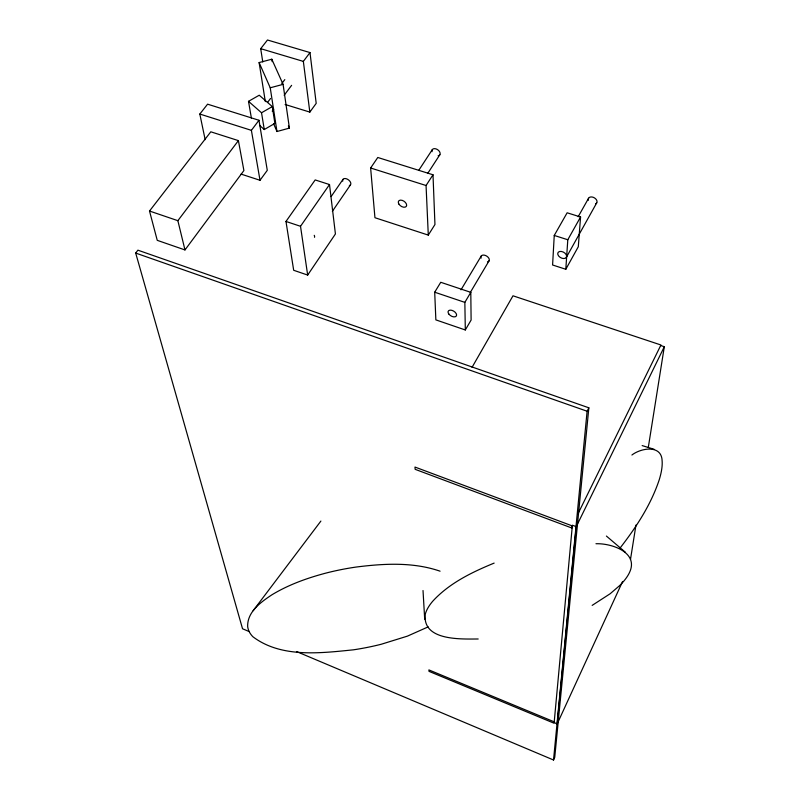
<?xml version="1.0" encoding="UTF-8"?>
<svg xmlns="http://www.w3.org/2000/svg" width="800" height="800" viewBox="0 0 800 800"><rect width="100%" height="100%" fill="white"/><g stroke="black" fill="none" stroke-linecap="round" stroke-linejoin="round"><path stroke-width="1.2" d="M554.25 235.45L552.59 264.99L565.81 269.27L578.3 246.73L580.57 216.99L567.14 212.79L554.25 235.45L567.8 239.75L565.81 269.27M296.48 651.53L553.53 760L587.11 411.23L588.85 407.81L137.9 250.17L135.69 253.07L242.54 628.77L249.43 631.67M576.24 526.66L572.38 525.21L554.15 722.62L557.2 723.89L576.24 526.66L664.31 346.72L660.68 345.51M588.85 407.81L554.74 757.33L553.53 760M630.49 559.45L635.97 525.02M648.28 447.55L664.31 346.72M557.2 723.89L622.57 581.52M577.86 514.05L660.94 344.99L512.99 295.8L472.05 367.34M566.36 257.33A4.8 3.1 28.9 0 0 561.44 251.47A4.8 3.1 28.9 0 0 558.73 256.1A4.8 3.1 28.9 0 0 566.36 257.33L596.73 202.83M578.18 216.73L588.58 198.24M567.8 239.75L580.57 216.99M465.31 329.97L471.11 320.05L470.8 292.34L440.75 282.29L434.7 292.21L435.86 319.88L465.31 329.97L464.85 302.37L470.8 292.34M470.26 292.53L489.11 260.75M461.01 289.82L481.25 255.99M428.29 235.1L434.95 224.52L433 174.78L377.78 157.48L370.63 168L374.94 217.72L428.29 235.1L426.06 185.51L433 174.78M427.81 173.27L439.86 154.72M418.77 170.31L432.24 149.74M307.67 275.07L335.42 233.97L329.51 184.55L315.18 179.94L285.98 221.45L293.68 270.28L307.67 275.07L300.52 226.29L329.51 184.55M332.37 211.31L350.48 184.85M331.09 196.62L343.01 179.35M241.05 174.1L260.01 180.28L267.28 170.33L258.98 120.27L207.59 104.18L199.82 114.05L205.16 139.67M285.11 104.48L309.83 112.1L316.2 103.37L309.99 52.57L267.48 40L260.7 48.68L262.78 61.96M184.98 249.94L243.9 170.55L238.4 140.62L210.8 131.81L149.51 211.03L157.25 240.34L184.98 249.94L177.86 220.68L238.4 140.62M272.22 111.18L273.71 109.2M284.15 95.28L291.61 85.34M260.01 180.28L251.39 130.34L258.98 120.27M309.83 112.1L303.35 61.39L309.99 52.57M267.54 102.44L270.54 98.47M281.79 83.59L284.8 79.62M253.15 610.7L320.89 521.07M619.96 548.18C636.08 527.43 650.83 505 659.19 479.91A79.16 25.88 -54.1 0 0 662.12 460.92C661.73 444.38 641.03 447.95 631.92 455.01M259.67 125.46L264.27 129.54L274.88 123.38L272.29 106.58L259.23 95.22L248.51 101.33L251.39 118.12M592.17 605.38L610.15 593.75L619.79 585.47A76.18 30.12 -20.9 0 0 629.46 572.6C639.18 552.36 611.45 543.16 595.97 543.74M264.27 129.54L261.53 112.77L272.29 106.58M428.16 626.89L407.38 636.15L381.3 644.24A131.56 60.11 -9.1 0 1 353.39 649.83C320.28 653.17 281.13 658.13 252.88 636.73A76.57 34.07 -8.6 0 1 247.65 626.3C247.35 611.69 261.02 602.05 271.91 594.8C288.38 584.82 306.66 578.23 325.2 573.28A125.95 55.13 -9.3 0 1 356.14 567.05C383.93 563.52 413.19 561.89 440.08 571.19M494.14 563.1C471.81 572.27 449.11 583.24 432.61 601.36A77.26 31.15 -19.9 0 0 425.2 614.54C422.61 640.9 460.84 639.05 478.19 638.99M273.51 123.53L276.97 131.51L289.41 128.11L283.09 84.35L271.8 59.21L259.12 62.57L265.32 101.58M259.12 62.57L270.24 87.79L283.09 84.35M260.7 48.68L303.35 61.39M642.16 445.58L654.06 449.27M199.82 114.05L251.39 130.34M370.63 168L426.06 185.51M285.98 221.45L300.52 226.29M434.7 292.21L464.85 302.37M149.51 211.03L177.86 220.68M135.69 253.07L587.11 411.23M606.41 536.06L625.37 552.24M248.51 101.33L261.53 112.77M288.4 125.84L289.41 128.11M270.24 87.79L276.97 131.51M271.8 59.21L272.17 61.65M423.02 590.52L424.7 619.22M432.07 151.68A4.56 2.98 35.1 0 1 434.7 148.65A4.56 2.98 35.1 0 1 439.77 152.07A4.56 2.98 35.1 0 1 438.14 155.77M588.41 200.26A4.68 3.19 28.8 0 1 590.94 196.95A4.68 3.19 28.8 0 1 596.36 199.67A4.68 3.19 28.8 0 1 595.54 203.84M342.73 181.14A4.64 2.81 36.3 0 1 345.32 178.55A4.64 2.81 36.3 0 1 350.3 181.88A4.64 2.81 36.3 0 1 349.34 185.56M314.24 235.32A4.76 2.71 35.7 0 1 314.51 237.3M481.11 258.13A4.6 2.86 31.2 0 1 483.45 255.07A4.6 2.86 31.2 0 1 488.8 258.18A4.6 2.86 31.2 0 1 487.49 261.84M554.03 721.76L553.9 723.15L428.99 671.35L428.89 669.91L554.03 721.76M572.07 525.83L571.87 528.02L415.14 469.32L414.98 467.06L572.07 525.83M399 204.23A4.68 2.89 34.6 0 0 406.23 206.47A4.68 2.89 34.6 0 0 402.21 200.37A4.68 2.89 34.6 0 0 399 204.23M448.93 314.16A4.72 2.75 31.1 0 0 456.29 316.07A4.72 2.75 31.1 0 0 451.76 310.31A4.72 2.75 31.1 0 0 448.93 314.16"/></g></svg>
